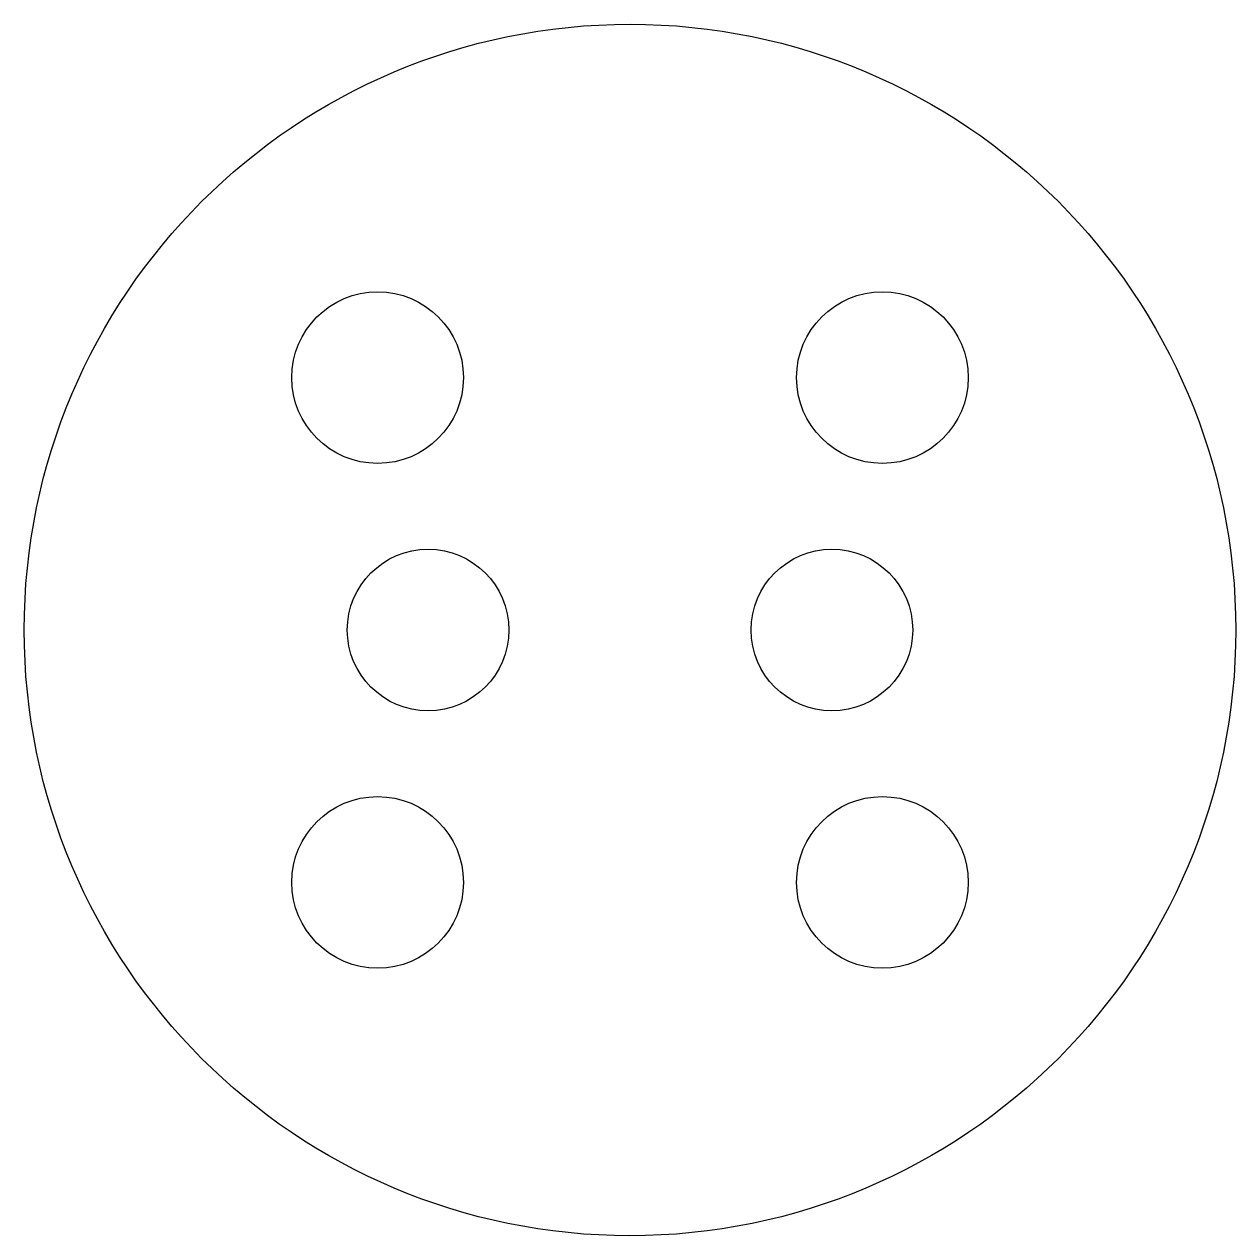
# Model space of a CAD drawing. Header units: millimetres. Extents: x -12 to 12, y -12 to 12.
import ezdxf

# ---------------------------------------------------------------- set-up
doc = ezdxf.new("R2010")
doc.units = ezdxf.units.MM
doc.layers.add('CUT', color=7, linetype='Continuous')

msp = doc.modelspace()

# ---------------------------------------------------------------- linework, layer by layer
at = {"layer": 'CUT'}
for centre, radius in [((0, 0), 12), ((-5, 5), 1.7), ((5, 5), 1.7), ((-4, 0), 1.6), ((4, 0), 1.6), ((-5, -5), 1.7), ((5, -5), 1.7)]:
    msp.add_circle(centre, radius, dxfattribs=at)

doc.saveas('drawing.dxf')
